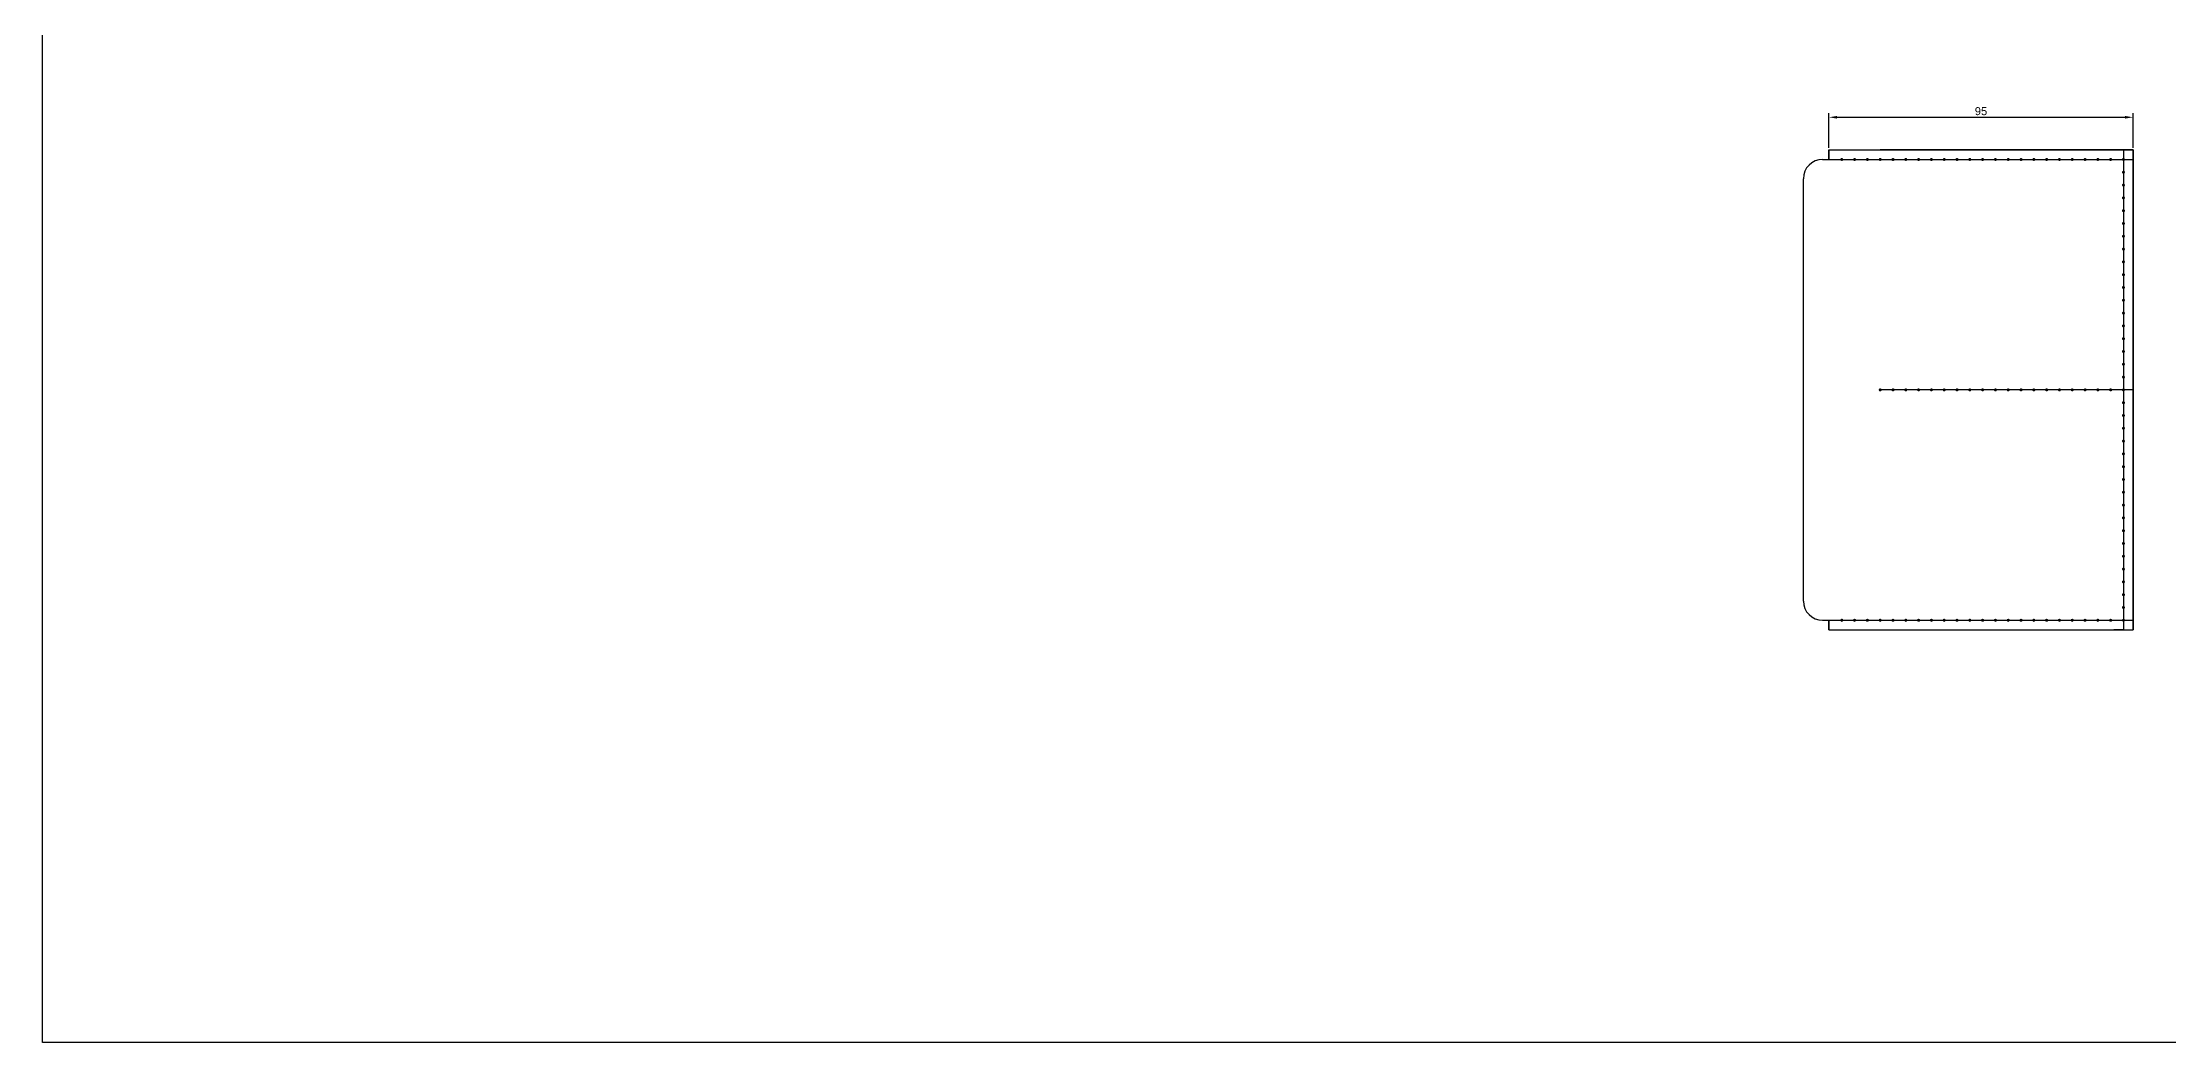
# Model space of a CAD drawing. Header units: millimetres. Extents: x 1335 to 6986, y 304 to 1543.
# Drawn here: x 3511 to 4176, y 820 to 1132 of the extents above; entities that cross this region are included whole.
import ezdxf

# ---------------------------------------------------------------- set-up
doc = ezdxf.new("R2010")
doc.units = ezdxf.units.MM
doc.styles.get("Standard").update_dxf_attribs({"font": 'arial.ttf'})
doc.dimstyles.new('ISO-25', dxfattribs={"dimtxt": 2.5, "dimasz": 2.5, "dimexe": 1.25, "dimexo": 0.625, "dimtad": 1, "dimtxsty": 'Standard', "dimcen": 2.5, "dimadec": 0, "dimazin": 0, "dimtfac": 1, "dimtmove": 0, "dimatfit": 3, "dimfxl": 1, "dimarcsym": 0})

# ---------------------------------------------------------------- blocks, each defined once
blk = doc.blocks.new('*D101')
at = {"color": 0, "lineweight": -2, "transparency": 16777216}
for p, q in [((4069.62, 1099.36), (4069.62, 1110.17)), ((4164.62, 1099.36), (4164.62, 1110.17)), ((4072.12, 1108.92), (4162.12, 1108.92))]:
    blk.add_line(p, q, dxfattribs=at)
at = {"color": 0, "transparency": 16777216}
for points in [[(4072.12, 1109.34), (4072.12, 1108.5), (4069.62, 1108.92)], [(4162.12, 1109.34), (4162.12, 1108.5), (4164.62, 1108.92)]]:
    blk.add_solid(points, dxfattribs=at)
at = {"layer": 'Defpoints', "color": 0, "transparency": 16777216}
for p in [(4164.62, 1108.92), (4069.62, 1098.74), (4164.62, 1098.74)]:
    blk.add_point(p, dxfattribs=at)
at = {"color": 0, "transparency": 16777216, "insert": (4117.12, 1110.82), "char_height": 2.5, "attachment_point": 5}
blk.add_mtext('95', dxfattribs=at)

msp = doc.modelspace()

# ---------------------------------------------------------------- hatches: boundary and pattern name
h = msp.add_hatch(color=256)
h.dxf.hatch_style = 1
h.paths.add_polyline_path([(4073.124, 1095.736, -1), (4074.124, 1095.736, -1)])
h = msp.add_hatch(color=256)
h.dxf.hatch_style = 1
h.paths.add_polyline_path([(4077.124, 1095.736, -1), (4078.124, 1095.736, -1)])
h = msp.add_hatch(color=256)
h.dxf.hatch_style = 1
h.paths.add_polyline_path([(4081.124, 1095.736, -1), (4082.124, 1095.736, -1)])
h = msp.add_hatch(color=256)
h.dxf.hatch_style = 1
h.paths.add_polyline_path([(4085.124, 1095.736, -1), (4086.124, 1095.736, -1)])
h = msp.add_hatch(color=256)
h.dxf.hatch_style = 1
h.paths.add_polyline_path([(4086.124, 1095.736, 1), (4085.124, 1095.736, 1)])
h = msp.add_hatch(color=256)
h.dxf.hatch_style = 1
h.paths.add_polyline_path([(4089.124, 1095.736, -1), (4090.124, 1095.736, -1)])
h = msp.add_hatch(color=256)
h.dxf.hatch_style = 1
h.paths.add_polyline_path([(4090.124, 1095.736, 1), (4089.124, 1095.736, 1)])
h = msp.add_hatch(color=256)
h.dxf.hatch_style = 1
h.paths.add_polyline_path([(4093.124, 1095.736, -1), (4094.124, 1095.736, -1)])
h = msp.add_hatch(color=256)
h.dxf.hatch_style = 1
h.paths.add_polyline_path([(4094.124, 1095.736, 1), (4093.124, 1095.736, 1)])
h = msp.add_hatch(color=256)
h.dxf.hatch_style = 1
h.paths.add_polyline_path([(4097.124, 1095.736, -1), (4098.124, 1095.736, -1)])
h = msp.add_hatch(color=256)
h.dxf.hatch_style = 1
h.paths.add_polyline_path([(4098.124, 1095.736, 1), (4097.124, 1095.736, 1)])
h = msp.add_hatch(color=256)
h.dxf.hatch_style = 1
h.paths.add_polyline_path([(4101.124, 1095.736, -1), (4102.124, 1095.736, -1)])
h = msp.add_hatch(color=256)
h.dxf.hatch_style = 1
h.paths.add_polyline_path([(4102.124, 1095.736, 1), (4101.124, 1095.736, 1)])
h = msp.add_hatch(color=256)
h.dxf.hatch_style = 1
h.paths.add_polyline_path([(4105.124, 1095.736, -1), (4106.124, 1095.736, -1)])
h = msp.add_hatch(color=256)
h.dxf.hatch_style = 1
h.paths.add_polyline_path([(4106.124, 1095.736, 1), (4105.124, 1095.736, 1)])
h = msp.add_hatch(color=256)
h.dxf.hatch_style = 1
h.paths.add_polyline_path([(4109.124, 1095.736, -1), (4110.124, 1095.736, -1)])
h = msp.add_hatch(color=256)
h.dxf.hatch_style = 1
h.paths.add_polyline_path([(4110.124, 1095.736, 1), (4109.124, 1095.736, 1)])
h = msp.add_hatch(color=256)
h.dxf.hatch_style = 1
h.paths.add_polyline_path([(4113.124, 1095.736, -1), (4114.124, 1095.736, -1)])
h = msp.add_hatch(color=256)
h.dxf.hatch_style = 1
h.paths.add_polyline_path([(4114.124, 1095.736, 1), (4113.124, 1095.736, 1)])
h = msp.add_hatch(color=256)
h.dxf.hatch_style = 1
h.paths.add_polyline_path([(4117.124, 1095.736, -1), (4118.124, 1095.736, -1)])
h = msp.add_hatch(color=256)
h.dxf.hatch_style = 1
h.paths.add_polyline_path([(4118.124, 1095.736, 1), (4117.124, 1095.736, 1)])
h = msp.add_hatch(color=256)
h.dxf.hatch_style = 1
h.paths.add_polyline_path([(4121.124, 1095.736, -1), (4122.124, 1095.736, -1)])
h = msp.add_hatch(color=256)
h.dxf.hatch_style = 1
h.paths.add_polyline_path([(4122.124, 1095.736, 1), (4121.124, 1095.736, 1)])
h = msp.add_hatch(color=256)
h.dxf.hatch_style = 1
h.paths.add_polyline_path([(4125.124, 1095.736, -1), (4126.124, 1095.736, -1)])
h = msp.add_hatch(color=256)
h.dxf.hatch_style = 1
h.paths.add_polyline_path([(4126.124, 1095.736, 1), (4125.124, 1095.736, 1)])
h = msp.add_hatch(color=256)
h.dxf.hatch_style = 1
h.paths.add_polyline_path([(4129.124, 1095.736, -1), (4130.124, 1095.736, -1)])
h = msp.add_hatch(color=256)
h.dxf.hatch_style = 1
h.paths.add_polyline_path([(4130.124, 1095.736, 1), (4129.124, 1095.736, 1)])
h = msp.add_hatch(color=256)
h.dxf.hatch_style = 1
h.paths.add_polyline_path([(4133.124, 1095.736, -1), (4134.124, 1095.736, -1)])
h = msp.add_hatch(color=256)
h.dxf.hatch_style = 1
h.paths.add_polyline_path([(4134.124, 1095.736, 1), (4133.124, 1095.736, 1)])
h = msp.add_hatch(color=256)
h.dxf.hatch_style = 1
h.paths.add_polyline_path([(4137.124, 1095.736, -1), (4138.124, 1095.736, -1)])
h = msp.add_hatch(color=256)
h.dxf.hatch_style = 1
h.paths.add_polyline_path([(4138.124, 1095.736, 1), (4137.124, 1095.736, 1)])
h = msp.add_hatch(color=256)
h.dxf.hatch_style = 1
h.paths.add_polyline_path([(4141.124, 1095.736, -1), (4142.124, 1095.736, -1)])
h = msp.add_hatch(color=256)
h.dxf.hatch_style = 1
h.paths.add_polyline_path([(4142.124, 1095.736, 1), (4141.124, 1095.736, 1)])
h = msp.add_hatch(color=256)
h.dxf.hatch_style = 1
h.paths.add_polyline_path([(4145.124, 1095.736, -1), (4146.124, 1095.736, -1)])
h = msp.add_hatch(color=256)
h.dxf.hatch_style = 1
h.paths.add_polyline_path([(4146.124, 1095.736, 1), (4145.124, 1095.736, 1)])
h = msp.add_hatch(color=256)
h.dxf.hatch_style = 1
h.paths.add_polyline_path([(4149.124, 1095.736, -1), (4150.124, 1095.736, -1)])
h = msp.add_hatch(color=256)
h.dxf.hatch_style = 1
h.paths.add_polyline_path([(4150.124, 1095.736, 1), (4149.124, 1095.736, 1)])
h = msp.add_hatch(color=256)
h.dxf.hatch_style = 1
h.paths.add_polyline_path([(4153.124, 1095.736, -1), (4154.124, 1095.736, -1)])
h = msp.add_hatch(color=256)
h.dxf.hatch_style = 1
h.paths.add_polyline_path([(4154.124, 1095.736, 1), (4153.124, 1095.736, 1)])
h = msp.add_hatch(color=256)
h.dxf.hatch_style = 1
h.paths.add_polyline_path([(4157.124, 1095.736, -1), (4158.124, 1095.736, -1)])
h = msp.add_hatch(color=256)
h.dxf.hatch_style = 1
h.paths.add_polyline_path([(4158.124, 1095.736, 1), (4157.124, 1095.736, 1)])
h = msp.add_hatch(color=256)
h.dxf.hatch_style = 1
h.paths.add_polyline_path([(4161.124, 1095.736, -1), (4162.124, 1095.736, -1)])
h = msp.add_hatch(color=256)
h.dxf.hatch_style = 1
h.paths.add_polyline_path([(4162.124, 1095.736, 1), (4161.124, 1095.736, 1)])
h = msp.add_hatch(color=256)
h.dxf.hatch_style = 1
h.paths.add_polyline_path([(4161.124, 1091.736, -1), (4162.124, 1091.736, -1)])
h = msp.add_hatch(color=256)
h.dxf.hatch_style = 1
h.paths.add_polyline_path([(4162.124, 1091.736, 1), (4161.124, 1091.736, 1)])
h = msp.add_hatch(color=256)
h.dxf.hatch_style = 1
h.paths.add_polyline_path([(4161.124, 1087.736, -1), (4162.124, 1087.736, -1)])
h = msp.add_hatch(color=256)
h.dxf.hatch_style = 1
h.paths.add_polyline_path([(4162.124, 1087.736, 1), (4161.124, 1087.736, 1)])
h = msp.add_hatch(color=256)
h.dxf.hatch_style = 1
h.paths.add_polyline_path([(4161.124, 1083.736, -1), (4162.124, 1083.736, -1)])
h = msp.add_hatch(color=256)
h.dxf.hatch_style = 1
h.paths.add_polyline_path([(4162.124, 1083.736, 1), (4161.124, 1083.736, 1)])
h = msp.add_hatch(color=256)
h.dxf.hatch_style = 1
h.paths.add_polyline_path([(4161.124, 1079.736, -1), (4162.124, 1079.736, -1)])
h = msp.add_hatch(color=256)
h.dxf.hatch_style = 1
h.paths.add_polyline_path([(4162.124, 1079.736, 1), (4161.124, 1079.736, 1)])
h = msp.add_hatch(color=256)
h.dxf.hatch_style = 1
h.paths.add_polyline_path([(4161.124, 1075.736, -1), (4162.124, 1075.736, -1)])
h = msp.add_hatch(color=256)
h.dxf.hatch_style = 1
h.paths.add_polyline_path([(4162.124, 1075.736, 1), (4161.124, 1075.736, 1)])
h = msp.add_hatch(color=256)
h.dxf.hatch_style = 1
h.paths.add_polyline_path([(4161.124, 1071.736, -1), (4162.124, 1071.736, -1)])
h = msp.add_hatch(color=256)
h.dxf.hatch_style = 1
h.paths.add_polyline_path([(4162.124, 1071.736, 1), (4161.124, 1071.736, 1)])
h = msp.add_hatch(color=256)
h.dxf.hatch_style = 1
h.paths.add_polyline_path([(4161.124, 1067.736, -1), (4162.124, 1067.736, -1)])
h = msp.add_hatch(color=256)
h.dxf.hatch_style = 1
h.paths.add_polyline_path([(4162.124, 1067.736, 1), (4161.124, 1067.736, 1)])
h = msp.add_hatch(color=256)
h.dxf.hatch_style = 1
h.paths.add_polyline_path([(4161.124, 1063.736, -1), (4162.124, 1063.736, -1)])
h = msp.add_hatch(color=256)
h.dxf.hatch_style = 1
h.paths.add_polyline_path([(4162.124, 1063.736, 1), (4161.124, 1063.736, 1)])
h = msp.add_hatch(color=256)
h.dxf.hatch_style = 1
h.paths.add_polyline_path([(4161.124, 1059.736, -1), (4162.124, 1059.736, -1)])
h = msp.add_hatch(color=256)
h.dxf.hatch_style = 1
h.paths.add_polyline_path([(4162.124, 1059.736, 1), (4161.124, 1059.736, 1)])
h = msp.add_hatch(color=256)
h.dxf.hatch_style = 1
h.paths.add_polyline_path([(4161.124, 1055.736, -1), (4162.124, 1055.736, -1)])
h = msp.add_hatch(color=256)
h.dxf.hatch_style = 1
h.paths.add_polyline_path([(4162.124, 1055.736, 1), (4161.124, 1055.736, 1)])
h = msp.add_hatch(color=256)
h.dxf.hatch_style = 1
h.paths.add_polyline_path([(4161.124, 1051.736, -1), (4162.124, 1051.736, -1)])
h = msp.add_hatch(color=256)
h.dxf.hatch_style = 1
h.paths.add_polyline_path([(4162.124, 1051.736, 1), (4161.124, 1051.736, 1)])
h = msp.add_hatch(color=256)
h.dxf.hatch_style = 1
h.paths.add_polyline_path([(4161.124, 1047.736, -1), (4162.124, 1047.736, -1)])
h = msp.add_hatch(color=256)
h.dxf.hatch_style = 1
h.paths.add_polyline_path([(4162.124, 1047.736, 1), (4161.124, 1047.736, 1)])
h = msp.add_hatch(color=256)
h.dxf.hatch_style = 1
h.paths.add_polyline_path([(4161.124, 1043.736, -1), (4162.124, 1043.736, -1)])
h = msp.add_hatch(color=256)
h.dxf.hatch_style = 1
h.paths.add_polyline_path([(4162.124, 1043.736, 1), (4161.124, 1043.736, 1)])
h = msp.add_hatch(color=256)
h.dxf.hatch_style = 1
h.paths.add_polyline_path([(4161.124, 1039.736, -1), (4162.124, 1039.736, -1)])
h = msp.add_hatch(color=256)
h.dxf.hatch_style = 1
h.paths.add_polyline_path([(4162.124, 1039.736, 1), (4161.124, 1039.736, 1)])
h = msp.add_hatch(color=256)
h.dxf.hatch_style = 1
h.paths.add_polyline_path([(4161.124, 1035.736, -1), (4162.124, 1035.736, -1)])
h = msp.add_hatch(color=256)
h.dxf.hatch_style = 1
h.paths.add_polyline_path([(4162.124, 1035.736, 1), (4161.124, 1035.736, 1)])
h = msp.add_hatch(color=256)
h.dxf.hatch_style = 1
h.paths.add_polyline_path([(4161.124, 1031.736, -1), (4162.124, 1031.736, -1)])
h = msp.add_hatch(color=256)
h.dxf.hatch_style = 1
h.paths.add_polyline_path([(4162.124, 1031.736, 1), (4161.124, 1031.736, 1)])
h = msp.add_hatch(color=256)
h.dxf.hatch_style = 1
h.paths.add_polyline_path([(4086.124, 1023.736, 1), (4085.124, 1023.736, 1)])
h = msp.add_hatch(color=256)
h.dxf.hatch_style = 1
h.paths.add_polyline_path([(4090.124, 1023.736, 1), (4089.124, 1023.736, 1)])
h = msp.add_hatch(color=256)
h.dxf.hatch_style = 1
h.paths.add_polyline_path([(4094.124, 1023.736, 1), (4093.124, 1023.736, 1)])
h = msp.add_hatch(color=256)
h.dxf.hatch_style = 1
h.paths.add_polyline_path([(4098.124, 1023.736, 1), (4097.124, 1023.736, 1)])
h = msp.add_hatch(color=256)
h.dxf.hatch_style = 1
h.paths.add_polyline_path([(4102.124, 1023.736, 1), (4101.124, 1023.736, 1)])
h = msp.add_hatch(color=256)
h.dxf.hatch_style = 1
h.paths.add_polyline_path([(4106.124, 1023.736, 1), (4105.124, 1023.736, 1)])
h = msp.add_hatch(color=256)
h.dxf.hatch_style = 1
h.paths.add_polyline_path([(4110.124, 1023.736, 1), (4109.124, 1023.736, 1)])
h = msp.add_hatch(color=256)
h.dxf.hatch_style = 1
h.paths.add_polyline_path([(4114.124, 1023.736, 1), (4113.124, 1023.736, 1)])
h = msp.add_hatch(color=256)
h.dxf.hatch_style = 1
h.paths.add_polyline_path([(4118.124, 1023.736, 1), (4117.124, 1023.736, 1)])
h = msp.add_hatch(color=256)
h.dxf.hatch_style = 1
h.paths.add_polyline_path([(4122.124, 1023.736, 1), (4121.124, 1023.736, 1)])
h = msp.add_hatch(color=256)
h.dxf.hatch_style = 1
h.paths.add_polyline_path([(4126.124, 1023.736, 1), (4125.124, 1023.736, 1)])
h = msp.add_hatch(color=256)
h.dxf.hatch_style = 1
h.paths.add_polyline_path([(4130.124, 1023.736, 1), (4129.124, 1023.736, 1)])
h = msp.add_hatch(color=256)
h.dxf.hatch_style = 1
h.paths.add_polyline_path([(4134.124, 1023.736, 1), (4133.124, 1023.736, 1)])
h = msp.add_hatch(color=256)
h.dxf.hatch_style = 1
h.paths.add_polyline_path([(4138.124, 1023.736, 1), (4137.124, 1023.736, 1)])
h = msp.add_hatch(color=256)
h.dxf.hatch_style = 1
h.paths.add_polyline_path([(4142.124, 1023.736, 1), (4141.124, 1023.736, 1)])
h = msp.add_hatch(color=256)
h.dxf.hatch_style = 1
h.paths.add_polyline_path([(4146.124, 1023.736, 1), (4145.124, 1023.736, 1)])
h = msp.add_hatch(color=256)
h.dxf.hatch_style = 1
h.paths.add_polyline_path([(4150.124, 1023.736, 1), (4149.124, 1023.736, 1)])
h = msp.add_hatch(color=256)
h.dxf.hatch_style = 1
h.paths.add_polyline_path([(4154.124, 1023.736, 1), (4153.124, 1023.736, 1)])
h = msp.add_hatch(color=256)
h.dxf.hatch_style = 1
h.paths.add_polyline_path([(4158.124, 1023.736, 1), (4157.124, 1023.736, 1)])
h = msp.add_hatch(color=256)
h.dxf.hatch_style = 1
h.paths.add_polyline_path([(4161.124, 1027.736, -1), (4162.124, 1027.736, -1)])
h = msp.add_hatch(color=256)
h.dxf.hatch_style = 1
h.paths.add_polyline_path([(4162.124, 1027.736, 1), (4161.124, 1027.736, 1)])
h = msp.add_hatch(color=256)
h.dxf.hatch_style = 1
h.paths.add_polyline_path([(4161.124, 1023.736, -1), (4162.124, 1023.736, -1)])
h = msp.add_hatch(color=256)
h.dxf.hatch_style = 1
h.paths.add_polyline_path([(4162.124, 1023.736, 1), (4161.124, 1023.736, 1)])
h = msp.add_hatch(color=256)
h.dxf.hatch_style = 1
h.paths.add_polyline_path([(4161.124, 1019.736, -1), (4162.124, 1019.736, -1)])
h = msp.add_hatch(color=256)
h.dxf.hatch_style = 1
h.paths.add_polyline_path([(4162.124, 1019.736, 1), (4161.124, 1019.736, 1)])
h = msp.add_hatch(color=256)
h.dxf.hatch_style = 1
h.paths.add_polyline_path([(4161.124, 1015.736, -1), (4162.124, 1015.736, -1)])
h = msp.add_hatch(color=256)
h.dxf.hatch_style = 1
h.paths.add_polyline_path([(4162.124, 1015.736, 1), (4161.124, 1015.736, 1)])
h = msp.add_hatch(color=256)
h.dxf.hatch_style = 1
h.paths.add_polyline_path([(4161.124, 1011.736, -1), (4162.124, 1011.736, -1)])
h = msp.add_hatch(color=256)
h.dxf.hatch_style = 1
h.paths.add_polyline_path([(4162.124, 1011.736, 1), (4161.124, 1011.736, 1)])
h = msp.add_hatch(color=256)
h.dxf.hatch_style = 1
h.paths.add_polyline_path([(4161.124, 1007.736, -1), (4162.124, 1007.736, -1)])
h = msp.add_hatch(color=256)
h.dxf.hatch_style = 1
h.paths.add_polyline_path([(4162.124, 1007.736, 1), (4161.124, 1007.736, 1)])
h = msp.add_hatch(color=256)
h.dxf.hatch_style = 1
h.paths.add_polyline_path([(4161.124, 1003.736, -1), (4162.124, 1003.736, -1)])
h = msp.add_hatch(color=256)
h.dxf.hatch_style = 1
h.paths.add_polyline_path([(4162.124, 1003.736, 1), (4161.124, 1003.736, 1)])
h = msp.add_hatch(color=256)
h.dxf.hatch_style = 1
h.paths.add_polyline_path([(4161.124, 999.736, -1), (4162.124, 999.736, -1)])
h = msp.add_hatch(color=256)
h.dxf.hatch_style = 1
h.paths.add_polyline_path([(4162.124, 999.736, 1), (4161.124, 999.736, 1)])
h = msp.add_hatch(color=256)
h.dxf.hatch_style = 1
h.paths.add_polyline_path([(4161.124, 995.736, -1), (4162.124, 995.736, -1)])
h = msp.add_hatch(color=256)
h.dxf.hatch_style = 1
h.paths.add_polyline_path([(4162.124, 995.736, 1), (4161.124, 995.736, 1)])
h = msp.add_hatch(color=256)
h.dxf.hatch_style = 1
h.paths.add_polyline_path([(4161.124, 991.736, -1), (4162.124, 991.736, -1)])
h = msp.add_hatch(color=256)
h.dxf.hatch_style = 1
h.paths.add_polyline_path([(4162.124, 991.736, 1), (4161.124, 991.736, 1)])
h = msp.add_hatch(color=256)
h.dxf.hatch_style = 1
h.paths.add_polyline_path([(4161.124, 987.736, -1), (4162.124, 987.736, -1)])
h = msp.add_hatch(color=256)
h.dxf.hatch_style = 1
h.paths.add_polyline_path([(4162.124, 987.736, 1), (4161.124, 987.736, 1)])
h = msp.add_hatch(color=256)
h.dxf.hatch_style = 1
h.paths.add_polyline_path([(4161.124, 983.736, -1), (4162.124, 983.736, -1)])
h = msp.add_hatch(color=256)
h.dxf.hatch_style = 1
h.paths.add_polyline_path([(4162.124, 983.736, 1), (4161.124, 983.736, 1)])
h = msp.add_hatch(color=256)
h.dxf.hatch_style = 1
h.paths.add_polyline_path([(4161.124, 979.736, -1), (4162.124, 979.736, -1)])
h = msp.add_hatch(color=256)
h.dxf.hatch_style = 1
h.paths.add_polyline_path([(4162.124, 979.736, 1), (4161.124, 979.736, 1)])
h = msp.add_hatch(color=256)
h.dxf.hatch_style = 1
h.paths.add_polyline_path([(4161.124, 975.736, -1), (4162.124, 975.736, -1)])
h = msp.add_hatch(color=256)
h.dxf.hatch_style = 1
h.paths.add_polyline_path([(4162.124, 975.736, 1), (4161.124, 975.736, 1)])
h = msp.add_hatch(color=256)
h.dxf.hatch_style = 1
h.paths.add_polyline_path([(4161.124, 971.736, -1), (4162.124, 971.736, -1)])
h = msp.add_hatch(color=256)
h.dxf.hatch_style = 1
h.paths.add_polyline_path([(4162.124, 971.736, 1), (4161.124, 971.736, 1)])
h = msp.add_hatch(color=256)
h.dxf.hatch_style = 1
h.paths.add_polyline_path([(4161.124, 967.736, -1), (4162.124, 967.736, -1)])
h = msp.add_hatch(color=256)
h.dxf.hatch_style = 1
h.paths.add_polyline_path([(4162.124, 967.736, 1), (4161.124, 967.736, 1)])
h = msp.add_hatch(color=256)
h.dxf.hatch_style = 1
h.paths.add_polyline_path([(4161.124, 963.736, -1), (4162.124, 963.736, -1)])
h = msp.add_hatch(color=256)
h.dxf.hatch_style = 1
h.paths.add_polyline_path([(4162.124, 963.736, 1), (4161.124, 963.736, 1)])
h = msp.add_hatch(color=256)
h.dxf.hatch_style = 1
h.paths.add_polyline_path([(4161.124, 959.736, -1), (4162.124, 959.736, -1)])
h = msp.add_hatch(color=256)
h.dxf.hatch_style = 1
h.paths.add_polyline_path([(4162.124, 959.736, 1), (4161.124, 959.736, 1)])
h = msp.add_hatch(color=256)
h.dxf.hatch_style = 1
h.paths.add_polyline_path([(4073.124, 951.736, -1), (4074.124, 951.736, -1)])
h = msp.add_hatch(color=256)
h.dxf.hatch_style = 1
h.paths.add_polyline_path([(4077.124, 951.736, -1), (4078.124, 951.736, -1)])
h = msp.add_hatch(color=256)
h.dxf.hatch_style = 1
h.paths.add_polyline_path([(4081.124, 951.736, -1), (4082.124, 951.736, -1)])
h = msp.add_hatch(color=256)
h.dxf.hatch_style = 1
h.paths.add_polyline_path([(4085.124, 951.736, -1), (4086.124, 951.736, -1)])
h = msp.add_hatch(color=256)
h.dxf.hatch_style = 1
h.paths.add_polyline_path([(4086.124, 951.736, 1), (4085.124, 951.736, 1)])
h = msp.add_hatch(color=256)
h.dxf.hatch_style = 1
h.paths.add_polyline_path([(4089.124, 951.736, -1), (4090.124, 951.736, -1)])
h = msp.add_hatch(color=256)
h.dxf.hatch_style = 1
h.paths.add_polyline_path([(4090.124, 951.736, 1), (4089.124, 951.736, 1)])
h = msp.add_hatch(color=256)
h.dxf.hatch_style = 1
h.paths.add_polyline_path([(4093.124, 951.736, -1), (4094.124, 951.736, -1)])
h = msp.add_hatch(color=256)
h.dxf.hatch_style = 1
h.paths.add_polyline_path([(4094.124, 951.736, 1), (4093.124, 951.736, 1)])
h = msp.add_hatch(color=256)
h.dxf.hatch_style = 1
h.paths.add_polyline_path([(4097.124, 951.736, -1), (4098.124, 951.736, -1)])
h = msp.add_hatch(color=256)
h.dxf.hatch_style = 1
h.paths.add_polyline_path([(4098.124, 951.736, 1), (4097.124, 951.736, 1)])
h = msp.add_hatch(color=256)
h.dxf.hatch_style = 1
h.paths.add_polyline_path([(4101.124, 951.736, -1), (4102.124, 951.736, -1)])
h = msp.add_hatch(color=256)
h.dxf.hatch_style = 1
h.paths.add_polyline_path([(4102.124, 951.736, 1), (4101.124, 951.736, 1)])
h = msp.add_hatch(color=256)
h.dxf.hatch_style = 1
h.paths.add_polyline_path([(4105.124, 951.736, -1), (4106.124, 951.736, -1)])
h = msp.add_hatch(color=256)
h.dxf.hatch_style = 1
h.paths.add_polyline_path([(4106.124, 951.736, 1), (4105.124, 951.736, 1)])
h = msp.add_hatch(color=256)
h.dxf.hatch_style = 1
h.paths.add_polyline_path([(4109.124, 951.736, -1), (4110.124, 951.736, -1)])
h = msp.add_hatch(color=256)
h.dxf.hatch_style = 1
h.paths.add_polyline_path([(4110.124, 951.736, 1), (4109.124, 951.736, 1)])
h = msp.add_hatch(color=256)
h.dxf.hatch_style = 1
h.paths.add_polyline_path([(4113.124, 951.736, -1), (4114.124, 951.736, -1)])
h = msp.add_hatch(color=256)
h.dxf.hatch_style = 1
h.paths.add_polyline_path([(4114.124, 951.736, 1), (4113.124, 951.736, 1)])
h = msp.add_hatch(color=256)
h.dxf.hatch_style = 1
h.paths.add_polyline_path([(4117.124, 951.736, -1), (4118.124, 951.736, -1)])
h = msp.add_hatch(color=256)
h.dxf.hatch_style = 1
h.paths.add_polyline_path([(4118.124, 951.736, 1), (4117.124, 951.736, 1)])
h = msp.add_hatch(color=256)
h.dxf.hatch_style = 1
h.paths.add_polyline_path([(4121.124, 951.736, -1), (4122.124, 951.736, -1)])
h = msp.add_hatch(color=256)
h.dxf.hatch_style = 1
h.paths.add_polyline_path([(4122.124, 951.736, 1), (4121.124, 951.736, 1)])
h = msp.add_hatch(color=256)
h.dxf.hatch_style = 1
h.paths.add_polyline_path([(4125.124, 951.736, -1), (4126.124, 951.736, -1)])
h = msp.add_hatch(color=256)
h.dxf.hatch_style = 1
h.paths.add_polyline_path([(4126.124, 951.736, 1), (4125.124, 951.736, 1)])
h = msp.add_hatch(color=256)
h.dxf.hatch_style = 1
h.paths.add_polyline_path([(4129.124, 951.736, -1), (4130.124, 951.736, -1)])
h = msp.add_hatch(color=256)
h.dxf.hatch_style = 1
h.paths.add_polyline_path([(4130.124, 951.736, 1), (4129.124, 951.736, 1)])
h = msp.add_hatch(color=256)
h.dxf.hatch_style = 1
h.paths.add_polyline_path([(4133.124, 951.736, -1), (4134.124, 951.736, -1)])
h = msp.add_hatch(color=256)
h.dxf.hatch_style = 1
h.paths.add_polyline_path([(4134.124, 951.736, 1), (4133.124, 951.736, 1)])
h = msp.add_hatch(color=256)
h.dxf.hatch_style = 1
h.paths.add_polyline_path([(4137.124, 951.736, -1), (4138.124, 951.736, -1)])
h = msp.add_hatch(color=256)
h.dxf.hatch_style = 1
h.paths.add_polyline_path([(4138.124, 951.736, 1), (4137.124, 951.736, 1)])
h = msp.add_hatch(color=256)
h.dxf.hatch_style = 1
h.paths.add_polyline_path([(4141.124, 951.736, -1), (4142.124, 951.736, -1)])
h = msp.add_hatch(color=256)
h.dxf.hatch_style = 1
h.paths.add_polyline_path([(4142.124, 951.736, 1), (4141.124, 951.736, 1)])
h = msp.add_hatch(color=256)
h.dxf.hatch_style = 1
h.paths.add_polyline_path([(4145.124, 951.736, -1), (4146.124, 951.736, -1)])
h = msp.add_hatch(color=256)
h.dxf.hatch_style = 1
h.paths.add_polyline_path([(4146.124, 951.736, 1), (4145.124, 951.736, 1)])
h = msp.add_hatch(color=256)
h.dxf.hatch_style = 1
h.paths.add_polyline_path([(4149.124, 951.736, -1), (4150.124, 951.736, -1)])
h = msp.add_hatch(color=256)
h.dxf.hatch_style = 1
h.paths.add_polyline_path([(4150.124, 951.736, 1), (4149.124, 951.736, 1)])
h = msp.add_hatch(color=256)
h.dxf.hatch_style = 1
h.paths.add_polyline_path([(4153.124, 951.736, -1), (4154.124, 951.736, -1)])
h = msp.add_hatch(color=256)
h.dxf.hatch_style = 1
h.paths.add_polyline_path([(4154.124, 951.736, 1), (4153.124, 951.736, 1)])
h = msp.add_hatch(color=256)
h.dxf.hatch_style = 1
h.paths.add_polyline_path([(4157.124, 951.736, -1), (4158.124, 951.736, -1)])
h = msp.add_hatch(color=256)
h.dxf.hatch_style = 1
h.paths.add_polyline_path([(4158.124, 951.736, 1), (4157.124, 951.736, 1)])
h = msp.add_hatch(color=256)
h.dxf.hatch_style = 1
h.paths.add_polyline_path([(4161.124, 955.736, -1), (4162.124, 955.736, -1)])
h = msp.add_hatch(color=256)
h.dxf.hatch_style = 1
h.paths.add_polyline_path([(4162.124, 955.736, 1), (4161.124, 955.736, 1)])
h = msp.add_hatch(color=256)
h.dxf.hatch_style = 1
h.paths.add_polyline_path([(4161.124, 951.736, -1), (4162.124, 951.736, -1)])
h = msp.add_hatch(color=256)
h.dxf.hatch_style = 1
h.paths.add_polyline_path([(4162.124, 951.736, 1), (4161.124, 951.736, 1)])

# ---------------------------------------------------------------- linework, layer by layer
for p, q in [((4069.624, 1098.736), (4069.624, 1095.736)), ((4069.624, 1095.736), (4069.624, 1098.736)), ((4069.624, 1098.736), (4164.624, 1098.736)), ((4164.624, 1098.736), (4085.624, 1098.736)), ((4164.624, 1098.736), (4161.624, 1098.736)), ((4161.624, 1098.736), (4161.624, 948.736)), ((4164.624, 1098.736), (4161.624, 1098.736)), ((4161.624, 1098.736), (4161.624, 948.736)), ((4164.624, 1098.736), (4164.624, 948.736)), ((4164.624, 1095.736), (4164.624, 1098.736)), ((4164.624, 948.736), (4164.624, 1098.736)), ((4164.624, 1095.736), (4164.624, 1098.736)), ((4061.624, 957.736), (4061.624, 1089.736)), ((4067.624, 1095.736), (4164.624, 1095.736)), ((4164.624, 1003.736), (4164.624, 1043.736)), ((4164.624, 1007.736), (4164.624, 1039.736)), ((4164.624, 1023.736), (4085.624, 1023.736)), ((4164.624, 948.736), (4164.624, 1023.736)), ((4164.624, 1023.736), (4164.624, 1003.736)), ((4164.624, 1003.736), (4164.624, 1007.736)), ((4067.624, 951.736), (4164.624, 951.736)), ((4069.624, 948.736), (4069.624, 951.736)), ((4069.624, 951.736), (4069.624, 948.736)), ((4164.624, 948.736), (4164.624, 951.736)), ((4164.624, 948.736), (4164.624, 951.736)), ((4069.624, 948.736), (4164.624, 948.736)), ((4085.624, 948.736), (4164.624, 948.736)), ((4161.624, 948.736), (4158.624, 948.736)), ((4161.624, 948.736), (4164.624, 948.736)), ((4161.624, 948.736), (4164.624, 948.736))]:
    msp.add_line(p, q)
at = {"color": 3}
msp.add_lwpolyline([(3511.493, 1521.73), (4743.227, 1521.73), (4743.227, 819.792), (3511.493, 819.792)], close=True, dxfattribs=at)
for centre, start, end in [((4067.624, 1089.736), 90, 180), ((4067.624, 957.736), 180, 270)]:
    msp.add_arc(centre, 6, start, end)

# ---------------------------------------------------------------- dimensions: what is measured, and where the dimension line sits
dim = msp.add_linear_dim(base=(4164.624, 1108.918), p1=(4069.624, 1098.736), p2=(4164.624, 1098.736), dimstyle='ISO-25', dxfattribs=at)
dim.commit()
dim.dimension.update_dxf_attribs({"geometry": '*D101', "text_midpoint": (4117.124, 1110.82)})

doc.saveas('drawing.dxf')
